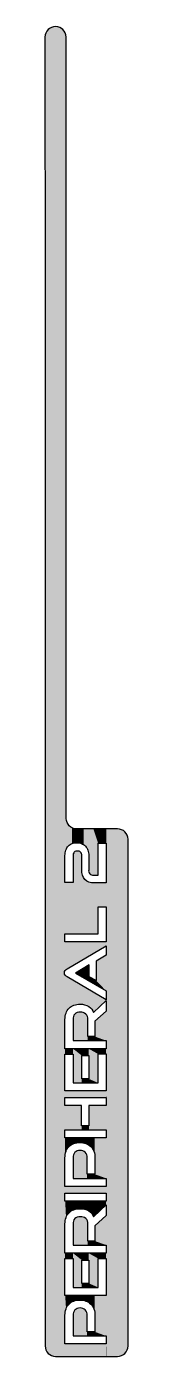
# Model space of a CAD drawing. Extents: x 52 to 235, y -126 to -60.
# Drawn here: x 178.1 to 182, y -125.7 to -61.9 of the extents above; entities that cross this region are included whole.
import ezdxf

# ---------------------------------------------------------------- set-up
doc = ezdxf.new("R2010")
doc.units = 0
doc.layers.add('SEGIG', color=1, linetype='CONTINUOUS')

# ---------------------------------------------------------------- blocks, each defined once
blk = doc.blocks.new('*U1')
at = {"layer": 'SEGIG', "linetype": 'CONTINUOUS'}
for points in [[(178.064, -75.16), (178.054, -62.386), (178.064, -62.337)], [(178.092, -125.321), (178.064, -62.337), (178.092, -62.195)], [(178.064, -75.16), (178.064, -62.337), (178.092, -125.321)], [(178.102, -125.37), (178.092, -62.195), (178.102, -62.18)], [(178.092, -125.321), (178.092, -62.195), (178.102, -125.37)], [(178.2, -125.517), (178.102, -62.18), (178.2, -62.032)], [(178.102, -125.37), (178.102, -62.18), (178.2, -125.517)], [(178.21, -125.532), (178.2, -62.032), (178.21, -62.026)], [(178.2, -125.517), (178.2, -62.032), (178.21, -125.532)], [(178.363, -125.634), (178.21, -62.026), (178.363, -61.924)], [(178.21, -125.532), (178.21, -62.026), (178.363, -125.634)], [(178.372, -125.64), (178.363, -61.924), (178.372, -61.922)], [(178.363, -125.634), (178.363, -61.924), (178.372, -125.64)], [(178.554, -125.676), (178.372, -61.922), (178.554, -61.886)], [(178.372, -125.64), (178.372, -61.922), (178.554, -125.676)], [(178.554, -125.676), (178.554, -61.886), (178.564, -125.678)], [(178.564, -125.678), (178.554, -61.886), (178.564, -61.886)], [(178.564, -125.678), (178.564, -61.886), (178.564, -125.678)], [(178.564, -125.678), (178.564, -61.886), (178.564, -61.886)], [(178.564, -125.678), (178.564, -61.886), (178.756, -125.678)], [(178.756, -125.678), (178.564, -61.886), (178.756, -61.924)], [(178.756, -125.678), (178.756, -61.924), (178.918, -125.678)], [(178.918, -125.678), (178.756, -61.924), (178.918, -62.032)], [(178.918, -125.678), (178.918, -62.032), (178.985, -125.678)], [(178.985, -125.678), (178.918, -62.032), (178.985, -62.132)], [(178.985, -107.278), (178.985, -62.132), (179.011, -107.192)], [(179.011, -105.4), (178.985, -62.132), (179.011, -62.172)], [(179.011, -107.192), (178.985, -62.132), (179.011, -105.789)], [(179.011, -105.789), (178.985, -62.132), (179.011, -105.4)], [(179.011, -105.4), (179.011, -62.172), (179.013, -105.4)], [(179.013, -101.65), (179.011, -62.172), (179.013, -62.175)], [(179.013, -105.4), (179.011, -62.172), (179.013, -102.949)], [(179.013, -102.949), (179.011, -62.172), (179.013, -101.65)], [(179.013, -101.65), (179.013, -62.175), (179.023, -101.517)], [(179.023, -101.517), (179.013, -62.175), (179.023, -62.189)], [(179.023, -101.517), (179.023, -62.189), (179.026, -101.505)], [(179.026, -101.505), (179.023, -62.189), (179.026, -62.194)], [(179.026, -101.505), (179.026, -62.194), (179.056, -101.388)], [(179.056, -101.388), (179.026, -62.194), (179.056, -62.346)], [(179.056, -101.388), (179.056, -62.346), (179.064, -101.371)], [(179.064, -101.371), (179.056, -62.346), (179.064, -62.385)], [(179.064, -101.371), (179.064, -62.385), (179.074, -101.351)], [(179.074, -99.872), (179.064, -62.385), (179.074, -75.16)], [(179.074, -101.351), (179.064, -62.385), (179.074, -99.872)], [(178.064, -125.178), (178.064, -75.16), (178.092, -125.321)], [(179.074, -101.351), (179.074, -99.872), (179.106, -101.284)], [(179.106, -101.284), (179.074, -99.872), (179.106, -100.031)], [(179.106, -101.284), (179.106, -100.031), (179.112, -101.276)], [(179.112, -101.276), (179.106, -100.031), (179.112, -100.063)], [(179.112, -101.276), (179.112, -100.063), (179.174, -101.193)], [(179.174, -101.193), (179.112, -100.063), (179.174, -100.157)], [(179.174, -101.193), (179.174, -100.157), (179.22, -101.154)], [(179.22, -101.154), (179.174, -100.157), (179.22, -100.225)], [(179.22, -101.154), (179.22, -100.225), (179.257, -101.123)], [(179.257, -101.123), (179.22, -100.225), (179.257, -100.25)], [(179.257, -101.123), (179.257, -100.25), (179.353, -101.074)], [(179.353, -101.074), (179.257, -100.25), (179.353, -100.314)], [(179.353, -101.074), (179.353, -100.314), (179.383, -101.066)], [(179.383, -101.066), (179.353, -100.314), (179.383, -100.334)], [(179.383, -101.066), (179.383, -100.334), (179.463, -101.043)], [(179.463, -101.043), (179.383, -100.334), (179.463, -100.35)], [(179.463, -101.043), (179.463, -100.35), (179.574, -101.034)], [(179.574, -101.034), (179.463, -100.35), (179.574, -100.372)], [(179.574, -101.034), (179.574, -100.372), (179.577, -101.034)], [(179.577, -101.034), (179.574, -100.372), (179.577, -100.372)], [(179.577, -101.034), (179.577, -100.372), (179.694, -101.044)], [(179.694, -101.044), (179.577, -100.372), (179.694, -100.372)], [(179.694, -101.044), (179.694, -100.372), (179.807, -101.077)], [(179.807, -101.077), (179.694, -100.372), (179.807, -100.372)], [(179.807, -101.077), (179.807, -100.372), (179.904, -101.128)], [(179.904, -101.128), (179.807, -100.372), (179.904, -100.372)], [(179.904, -101.128), (179.904, -100.372), (179.989, -101.199)], [(179.989, -101.199), (179.904, -100.372), (179.989, -100.372)], [(179.989, -101.199), (179.989, -100.372), (180.059, -101.289)], [(180.059, -101.289), (179.989, -100.372), (180.059, -100.372)], [(180.059, -101.289), (180.059, -100.372), (180.108, -101.392)], [(180.108, -101.392), (180.059, -100.372), (180.108, -100.372)], [(180.108, -101.392), (180.108, -100.372), (180.141, -101.518)], [(180.141, -101.518), (180.108, -100.372), (180.141, -100.372)], [(180.141, -101.518), (180.141, -100.372), (180.151, -101.647)], [(180.151, -101.647), (180.141, -100.372), (180.151, -100.372)], [(180.151, -101.647), (180.151, -100.372), (180.165, -102.471)], [(180.165, -102.471), (180.151, -100.372), (180.165, -100.372)], [(180.165, -102.471), (180.165, -100.372), (180.25, -102.565)], [(180.25, -102.565), (180.165, -100.372), (180.25, -100.372)], [(180.25, -102.565), (180.25, -100.372), (180.373, -102.594)], [(180.373, -102.594), (180.25, -100.372), (180.373, -100.372)], [(180.373, -102.594), (180.373, -100.372), (180.6, -102.594)], [(180.6, -101.065), (180.373, -100.372), (180.6, -100.372)], [(180.6, -102.594), (180.373, -100.372), (180.6, -101.065)], [(180.6, -101.065), (180.6, -100.372), (180.987, -101.065)], [(180.987, -101.065), (180.6, -100.372), (180.987, -100.372)], [(180.987, -101.065), (180.987, -100.372), (180.993, -113.256)], [(180.993, -113.256), (180.987, -100.372), (180.993, -100.372)], [(180.993, -113.256), (180.993, -100.372), (181.534, -125.678)], [(181.534, -125.678), (180.993, -100.372), (181.534, -100.372)], [(181.534, -125.678), (181.534, -100.372), (181.725, -125.64)], [(181.725, -125.64), (181.534, -100.372), (181.725, -100.41)], [(181.725, -125.64), (181.725, -100.41), (181.887, -125.532)], [(181.887, -125.532), (181.725, -100.41), (181.887, -100.518)], [(181.887, -125.532), (181.887, -100.518), (181.996, -125.37)], [(181.996, -125.37), (181.887, -100.518), (181.996, -100.68)], [(181.996, -125.37), (181.996, -100.68), (182.034, -125.178)], [(182.034, -125.178), (181.996, -100.68), (182.034, -100.872)], [(180.987, -102.965), (180.987, -101.065), (180.993, -113.256)], [(179.412, -105.4), (179.4, -101.65), (179.412, -101.565)], [(179.4, -102.949), (179.4, -101.65), (179.412, -105.4)], [(179.455, -105.4), (179.412, -101.565), (179.455, -101.491)], [(179.412, -105.4), (179.412, -101.565), (179.455, -105.4)], [(179.526, -105.4), (179.455, -101.491), (179.526, -101.446)], [(179.455, -105.4), (179.455, -101.491), (179.526, -105.4)], [(179.609, -105.4), (179.526, -101.446), (179.609, -101.434)], [(179.526, -105.4), (179.526, -101.446), (179.609, -105.4)], [(179.609, -105.4), (179.609, -101.434), (179.692, -105.4)], [(179.692, -105.4), (179.609, -101.434), (179.692, -101.446)], [(179.692, -105.4), (179.692, -101.446), (179.763, -105.4)], [(179.763, -105.4), (179.692, -101.446), (179.763, -101.492)], [(179.763, -105.4), (179.763, -101.492), (179.805, -105.4)], [(179.805, -105.4), (179.763, -101.492), (179.805, -101.566)], [(179.805, -105.4), (179.805, -101.566), (179.817, -105.4)], [(179.817, -102.346), (179.805, -101.566), (179.817, -101.65)], [(179.817, -105.4), (179.805, -101.566), (179.817, -102.346)], [(180.151, -102.346), (180.151, -101.647), (180.165, -102.471)], [(179.817, -105.4), (179.817, -102.346), (179.826, -105.4)], [(179.826, -105.4), (179.817, -102.346), (179.826, -102.51)], [(179.826, -105.4), (179.826, -102.51), (179.875, -105.4)], [(179.875, -105.4), (179.826, -102.51), (179.875, -102.667)], [(179.875, -105.4), (179.875, -102.667), (179.962, -105.4)], [(179.962, -105.4), (179.875, -102.667), (179.962, -102.806)], [(179.013, -105.4), (179.013, -102.949), (179.4, -105.4)], [(179.4, -105.4), (179.013, -102.949), (179.4, -102.949)], [(179.4, -105.4), (179.4, -102.949), (179.412, -105.4)], [(179.962, -105.4), (179.962, -102.806), (180.089, -105.4)], [(180.089, -105.4), (179.962, -102.806), (180.089, -102.9)], [(180.089, -105.4), (180.089, -102.9), (180.238, -105.4)], [(180.238, -105.4), (180.089, -102.9), (180.238, -102.955)], [(180.238, -105.4), (180.238, -102.955), (180.397, -105.4)], [(180.397, -105.4), (180.238, -102.955), (180.397, -102.965)], [(180.397, -105.4), (180.397, -102.965), (180.598, -105.4)], [(180.598, -104.107), (180.397, -102.965), (180.598, -102.965)], [(180.598, -105.4), (180.397, -102.965), (180.598, -104.107)], [(180.598, -104.107), (180.598, -102.965), (180.985, -104.107)], [(180.985, -104.107), (180.598, -102.965), (180.985, -102.965)], [(180.985, -104.107), (180.985, -102.965), (180.987, -113.256)], [(180.987, -113.256), (180.985, -102.965), (180.987, -102.965)], [(180.987, -113.256), (180.987, -102.965), (180.993, -113.256)], [(180.985, -105.789), (180.985, -104.107), (180.987, -113.256)], [(179.011, -107.192), (179.011, -105.789), (179.019, -107.168)], [(179.019, -107.168), (179.011, -105.789), (179.019, -105.789)], [(179.019, -107.168), (179.019, -105.789), (179.114, -107.089)], [(179.114, -107.089), (179.019, -105.789), (179.114, -105.789)], [(179.114, -107.089), (179.114, -105.789), (180.985, -105.981)], [(180.985, -105.981), (179.114, -105.789), (180.985, -105.789)], [(180.985, -105.981), (180.985, -105.789), (180.987, -113.256)], [(180.985, -108.148), (180.501, -106.717), (180.985, -106.428)], [(180.985, -106.428), (180.985, -105.981), (180.987, -113.256)], [(180.985, -108.148), (180.985, -106.428), (180.987, -113.256)], [(180.177, -107.469), (179.509, -107.291), (180.177, -106.889)], [(180.501, -107.638), (180.501, -106.717), (180.985, -108.148)], [(178.985, -125.678), (178.985, -107.278), (179.011, -125.678)], [(179.011, -109.509), (178.985, -107.278), (179.011, -107.364)], [(179.011, -125.678), (178.985, -107.278), (179.011, -125.083)], [(179.011, -125.083), (178.985, -107.278), (179.011, -123.705)], [(179.011, -123.705), (178.985, -107.278), (179.011, -122.752)], [(179.011, -122.752), (178.985, -107.278), (179.011, -120.982)], [(179.011, -120.982), (178.985, -107.278), (179.011, -120.726)], [(179.011, -120.726), (178.985, -107.278), (179.011, -119.318)], [(179.011, -119.318), (178.985, -107.278), (179.011, -118.235)], [(179.011, -118.235), (178.985, -107.278), (179.011, -117.845)], [(179.011, -117.845), (178.985, -107.278), (179.011, -117.523)], [(179.011, -117.523), (178.985, -107.278), (179.011, -116.145)], [(179.011, -116.145), (178.985, -107.278), (179.011, -115.193)], [(179.011, -115.193), (178.985, -107.278), (179.011, -114.803)], [(179.011, -114.803), (178.985, -107.278), (179.011, -113.646)], [(179.011, -113.646), (178.985, -107.278), (179.011, -113.256)], [(179.011, -113.256), (178.985, -107.278), (179.011, -112.943)], [(179.011, -112.943), (178.985, -107.278), (179.011, -111.173)], [(179.011, -111.173), (178.985, -107.278), (179.011, -110.917)], [(179.011, -110.917), (178.985, -107.278), (179.011, -109.509)], [(179.011, -109.509), (179.011, -107.364), (179.018, -109.414)], [(179.018, -109.414), (179.011, -107.364), (179.018, -107.388)], [(179.018, -109.414), (179.018, -107.388), (179.023, -109.355)], [(179.023, -109.355), (179.018, -107.388), (179.023, -107.392)], [(179.023, -109.355), (179.023, -107.392), (179.062, -109.206)], [(179.062, -109.206), (179.023, -107.392), (179.062, -107.421)], [(179.062, -109.206), (179.062, -107.421), (179.123, -109.083)], [(179.123, -109.083), (179.062, -107.421), (179.123, -107.467)], [(179.123, -109.083), (179.123, -107.467), (179.125, -109.081)], [(179.125, -109.081), (179.123, -107.467), (179.125, -107.468)], [(179.125, -109.081), (179.125, -107.468), (179.209, -108.976)], [(179.209, -108.976), (179.125, -107.468), (179.209, -107.519)], [(179.209, -108.976), (179.209, -107.519), (179.316, -108.893)], [(179.316, -108.893), (179.209, -107.519), (179.316, -107.582)], [(179.316, -108.893), (179.316, -107.582), (179.438, -108.833)], [(179.438, -108.833), (179.316, -107.582), (179.438, -107.654)], [(179.438, -108.833), (179.438, -107.654), (179.585, -108.796)], [(179.585, -108.796), (179.438, -107.654), (179.585, -107.742)], [(180.177, -107.679), (179.509, -107.291), (180.177, -107.469)], [(179.585, -108.796), (179.585, -107.742), (179.736, -108.784)], [(179.736, -108.784), (179.585, -107.742), (179.736, -107.832)], [(180.177, -107.679), (180.177, -107.469), (180.501, -107.867)], [(180.501, -107.867), (180.177, -107.469), (180.501, -107.638)], [(180.501, -107.867), (180.501, -107.638), (180.985, -108.148)], [(179.736, -108.784), (179.736, -107.832), (179.953, -108.809)], [(179.953, -108.809), (179.736, -107.832), (179.953, -107.961)], [(179.953, -108.809), (179.953, -107.961), (180.154, -108.894)], [(180.154, -108.894), (179.953, -107.961), (180.154, -108.08)], [(180.154, -108.894), (180.154, -108.08), (180.295, -109.017)], [(180.295, -109.017), (180.154, -108.08), (180.295, -108.164)], [(180.295, -109.017), (180.295, -108.164), (180.385, -109.181)], [(180.385, -109.181), (180.295, -108.164), (180.385, -108.217)], [(180.385, -109.181), (180.385, -108.217), (180.985, -108.602)], [(180.985, -108.602), (180.385, -108.217), (180.985, -108.574)], [(180.985, -108.574), (180.985, -108.148), (180.987, -113.256)], [(180.985, -108.602), (180.985, -108.574), (180.987, -113.256)], [(180.985, -109.117), (180.985, -108.602), (180.987, -113.256)], [(179.415, -110.53), (179.398, -109.509), (179.415, -109.375)], [(179.398, -110.53), (179.398, -109.509), (179.415, -110.53)], [(179.482, -110.53), (179.415, -109.375), (179.482, -109.257)], [(179.415, -110.53), (179.415, -109.375), (179.482, -110.53)], [(179.602, -110.53), (179.482, -109.257), (179.602, -109.186)], [(179.482, -110.53), (179.482, -109.257), (179.602, -110.53)], [(179.741, -110.53), (179.602, -109.186), (179.741, -109.169)], [(179.602, -110.53), (179.602, -109.186), (179.741, -110.53)], [(179.741, -110.53), (179.741, -109.169), (179.885, -110.53)], [(179.885, -110.53), (179.741, -109.169), (179.885, -109.186)], [(179.885, -110.53), (179.885, -109.186), (180.012, -110.53)], [(180.012, -110.53), (179.885, -109.186), (180.012, -109.254)], [(180.012, -110.53), (180.012, -109.254), (180.085, -110.53)], [(180.085, -110.53), (180.012, -109.254), (180.085, -109.372)], [(180.085, -110.53), (180.085, -109.372), (180.103, -110.53)], [(180.103, -110.338), (180.085, -109.372), (180.103, -109.509)], [(180.103, -110.53), (180.085, -109.372), (180.103, -110.338)], [(180.985, -110.53), (180.451, -109.604), (180.985, -109.117)], [(180.451, -110.338), (180.451, -109.604), (180.985, -110.53)], [(180.985, -110.53), (180.985, -109.117), (180.987, -113.256)], [(180.103, -110.53), (180.103, -110.338), (180.451, -110.53)], [(180.451, -110.53), (180.103, -110.338), (180.451, -110.338)], [(180.451, -110.53), (180.451, -110.338), (180.985, -110.53)], [(179.011, -111.173), (179.011, -110.917), (179.398, -111.173)], [(179.398, -111.173), (179.011, -110.917), (179.398, -110.917)], [(179.398, -111.173), (179.398, -110.917), (179.815, -112.556)], [(179.815, -111.245), (179.398, -110.917), (179.815, -110.917)], [(179.815, -112.556), (179.398, -110.917), (179.815, -112.364)], [(179.815, -112.364), (179.398, -110.917), (179.815, -111.245)], [(179.815, -111.245), (179.815, -110.917), (180.149, -111.245)], [(180.149, -111.245), (179.815, -110.917), (180.149, -110.917)], [(180.149, -111.245), (180.149, -110.917), (180.598, -112.556)], [(180.598, -111.171), (180.149, -110.917), (180.598, -110.917)], [(180.598, -112.556), (180.149, -110.917), (180.598, -111.171)], [(180.598, -111.171), (180.598, -110.917), (180.985, -111.171)], [(180.985, -111.171), (180.598, -110.917), (180.985, -110.917)], [(180.985, -110.917), (180.985, -110.53), (180.987, -113.256)], [(180.985, -111.171), (180.985, -110.917), (180.987, -113.256)], [(179.398, -112.556), (179.398, -111.173), (179.815, -112.556)], [(180.149, -112.364), (180.149, -111.245), (180.598, -112.556)], [(180.985, -112.943), (180.985, -111.171), (180.987, -113.256)], [(179.815, -112.556), (179.815, -112.364), (180.149, -112.556)], [(180.149, -112.556), (179.815, -112.364), (180.149, -112.364)], [(180.149, -112.556), (180.149, -112.364), (180.598, -112.556)], [(179.011, -113.256), (179.011, -112.943), (180.985, -113.256)], [(180.985, -113.256), (179.011, -112.943), (180.985, -112.943)], [(180.985, -113.256), (180.985, -112.943), (180.987, -113.256)], [(180.993, -113.646), (180.993, -113.256), (181.534, -125.678)], [(179.011, -114.803), (179.011, -113.646), (179.807, -114.803)], [(179.807, -114.614), (179.011, -113.646), (179.807, -113.646)], [(179.807, -114.803), (179.011, -113.646), (179.807, -114.614)], [(180.157, -114.614), (180.157, -113.646), (180.993, -114.803)], [(180.993, -114.803), (180.157, -113.646), (180.993, -113.646)], [(180.993, -114.803), (180.993, -113.646), (181.534, -125.678)], [(179.807, -114.803), (179.807, -114.614), (180.157, -114.803)], [(180.157, -114.803), (179.807, -114.614), (180.157, -114.614)], [(180.157, -114.803), (180.157, -114.614), (180.993, -114.803)], [(180.993, -115.193), (180.993, -114.803), (181.534, -125.678)], [(179.011, -116.145), (179.011, -115.193), (179.023, -115.989)], [(179.023, -115.989), (179.011, -115.193), (179.023, -115.193)], [(179.023, -115.989), (179.023, -115.193), (179.062, -115.838)], [(179.062, -115.838), (179.023, -115.193), (179.062, -115.193)], [(179.062, -115.838), (179.062, -115.193), (179.122, -115.715)], [(179.122, -115.715), (179.062, -115.193), (179.122, -115.193)], [(179.122, -115.715), (179.122, -115.193), (179.206, -115.608)], [(179.206, -115.608), (179.122, -115.193), (179.206, -115.193)], [(179.206, -115.608), (179.206, -115.193), (179.31, -115.524)], [(179.31, -115.524), (179.206, -115.193), (179.31, -115.193)], [(179.31, -115.524), (179.31, -115.193), (179.43, -115.464)], [(179.43, -115.464), (179.31, -115.193), (179.43, -115.193)], [(179.43, -115.464), (179.43, -115.193), (179.574, -115.426)], [(179.574, -115.426), (179.43, -115.193), (179.574, -115.193)], [(179.574, -115.426), (179.574, -115.193), (179.723, -115.415)], [(179.723, -115.415), (179.574, -115.193), (179.723, -115.193)], [(179.723, -115.415), (179.723, -115.193), (179.872, -115.426)], [(179.872, -115.426), (179.723, -115.193), (179.872, -115.193)], [(179.872, -115.426), (179.872, -115.193), (180.017, -115.464)], [(180.017, -115.464), (179.872, -115.193), (180.017, -115.193)], [(180.017, -115.464), (180.017, -115.193), (180.139, -115.524)], [(180.139, -115.524), (180.017, -115.193), (180.139, -115.193)], [(180.139, -115.524), (180.139, -115.193), (180.247, -115.608)], [(180.247, -115.608), (180.139, -115.193), (180.247, -115.193)], [(180.247, -115.608), (180.247, -115.193), (180.334, -115.715)], [(180.334, -115.715), (180.247, -115.193), (180.334, -115.193)], [(180.334, -115.715), (180.334, -115.193), (180.397, -115.838)], [(180.397, -115.838), (180.334, -115.193), (180.397, -115.193)], [(180.397, -115.838), (180.397, -115.193), (180.438, -115.989)], [(180.438, -115.989), (180.397, -115.193), (180.438, -115.193)], [(180.438, -115.989), (180.438, -115.193), (180.451, -116.145)], [(180.451, -116.145), (180.438, -115.193), (180.451, -115.193)], [(180.451, -116.145), (180.451, -115.193), (180.985, -117.136)], [(180.985, -117.136), (180.451, -115.193), (180.985, -115.193)], [(180.985, -117.136), (180.985, -115.193), (180.993, -125.678)], [(180.993, -125.678), (180.985, -115.193), (180.993, -115.193)], [(180.993, -125.678), (180.993, -115.193), (181.534, -125.678)], [(179.417, -117.136), (179.398, -116.145), (179.417, -116.008)], [(179.488, -117.136), (179.417, -116.008), (179.488, -115.888)], [(179.417, -117.136), (179.417, -116.008), (179.488, -117.136)], [(179.602, -117.136), (179.488, -115.888), (179.602, -115.817)], [(179.488, -117.136), (179.488, -115.888), (179.602, -117.136)], [(179.734, -117.136), (179.602, -115.817), (179.734, -115.797)], [(179.602, -117.136), (179.602, -115.817), (179.734, -117.136)], [(179.734, -117.136), (179.734, -115.797), (179.867, -117.136)], [(179.867, -117.136), (179.734, -115.797), (179.867, -115.817)], [(179.867, -117.136), (179.867, -115.817), (179.981, -117.136)], [(179.981, -117.136), (179.867, -115.817), (179.981, -115.888)], [(179.981, -117.136), (179.981, -115.888), (180.054, -117.136)], [(180.054, -117.136), (179.981, -115.888), (180.054, -116.007)], [(180.054, -117.136), (180.054, -116.007), (180.074, -117.136)], [(180.074, -116.944), (180.054, -116.007), (180.074, -116.145)], [(180.074, -117.136), (180.054, -116.007), (180.074, -116.944)], [(179.398, -117.136), (179.398, -116.145), (179.417, -117.136)], [(180.451, -116.944), (180.451, -116.145), (180.985, -117.136)], [(180.074, -117.136), (180.074, -116.944), (180.451, -117.136)], [(180.451, -117.136), (180.074, -116.944), (180.451, -116.944)], [(180.451, -117.136), (180.451, -116.944), (180.985, -117.136)], [(180.985, -117.523), (180.985, -117.136), (180.993, -125.678)], [(179.011, -117.845), (179.011, -117.523), (180.985, -117.845)], [(180.985, -117.845), (179.011, -117.523), (180.985, -117.523)], [(180.985, -117.845), (180.985, -117.523), (180.993, -125.678)], [(180.985, -118.235), (180.985, -117.845), (180.993, -125.678)], [(179.011, -119.318), (179.011, -118.235), (179.023, -119.164)], [(179.023, -119.164), (179.011, -118.235), (179.023, -118.235)], [(179.023, -119.164), (179.023, -118.235), (179.062, -119.015)], [(179.062, -119.015), (179.023, -118.235), (179.062, -118.235)], [(179.062, -119.015), (179.062, -118.235), (179.123, -118.892)], [(179.123, -118.892), (179.062, -118.235), (179.123, -118.235)], [(179.123, -118.892), (179.123, -118.235), (179.209, -118.785)], [(179.209, -118.785), (179.123, -118.235), (179.209, -118.235)], [(179.209, -118.785), (179.209, -118.235), (179.316, -118.701)], [(179.316, -118.701), (179.209, -118.235), (179.316, -118.235)], [(179.316, -118.701), (179.316, -118.235), (179.438, -118.642)], [(179.438, -118.642), (179.316, -118.235), (179.438, -118.235)], [(179.438, -118.642), (179.438, -118.235), (179.585, -118.605)], [(179.585, -118.605), (179.438, -118.235), (179.585, -118.235)], [(179.585, -118.605), (179.585, -118.235), (179.736, -118.593)], [(179.736, -118.593), (179.585, -118.235), (179.736, -118.235)], [(179.736, -118.593), (179.736, -118.235), (179.953, -118.617)], [(179.953, -118.617), (179.736, -118.235), (179.953, -118.235)], [(179.953, -118.617), (179.953, -118.235), (180.154, -118.702)], [(180.154, -118.702), (179.953, -118.235), (180.154, -118.235)], [(180.154, -118.702), (180.154, -118.235), (180.295, -118.826)], [(180.295, -118.826), (180.154, -118.235), (180.295, -118.235)], [(180.295, -118.826), (180.295, -118.235), (180.385, -118.99)], [(180.385, -118.99), (180.295, -118.235), (180.385, -118.235)], [(180.385, -118.99), (180.385, -118.235), (180.985, -118.411)], [(180.985, -118.411), (180.385, -118.235), (180.985, -118.235)], [(180.985, -118.411), (180.985, -118.235), (180.993, -125.678)], [(180.985, -118.926), (180.985, -118.411), (180.993, -125.678)], [(179.415, -120.338), (179.398, -119.318), (179.415, -119.184)], [(179.482, -120.338), (179.415, -119.184), (179.482, -119.066)], [(179.415, -120.338), (179.415, -119.184), (179.482, -120.338)], [(179.602, -120.338), (179.482, -119.066), (179.602, -118.995)], [(179.482, -120.338), (179.482, -119.066), (179.602, -120.338)], [(179.741, -120.338), (179.602, -118.995), (179.741, -118.978)], [(179.602, -120.338), (179.602, -118.995), (179.741, -120.338)], [(179.741, -120.338), (179.741, -118.978), (179.885, -120.338)], [(179.885, -120.338), (179.741, -118.978), (179.885, -118.994)], [(179.885, -120.338), (179.885, -118.994), (180.012, -120.338)], [(180.012, -120.338), (179.885, -118.994), (180.012, -119.063)], [(180.012, -120.338), (180.012, -119.063), (180.085, -120.338)], [(180.085, -120.338), (180.012, -119.063), (180.085, -119.181)], [(180.085, -120.338), (180.085, -119.181), (180.103, -120.338)], [(180.103, -120.146), (180.085, -119.181), (180.103, -119.318)], [(180.103, -120.338), (180.085, -119.181), (180.103, -120.146)], [(180.985, -120.338), (180.451, -119.413), (180.985, -118.926)], [(180.985, -120.338), (180.985, -118.926), (180.993, -125.678)], [(179.398, -120.338), (179.398, -119.318), (179.415, -120.338)], [(180.451, -120.146), (180.451, -119.413), (180.985, -120.338)], [(180.103, -120.338), (180.103, -120.146), (180.451, -120.338)], [(180.451, -120.338), (180.103, -120.146), (180.451, -120.146)], [(180.451, -120.338), (180.451, -120.146), (180.985, -120.338)], [(180.985, -120.726), (180.985, -120.338), (180.993, -125.678)], [(179.011, -120.982), (179.011, -120.726), (179.398, -120.982)], [(179.398, -120.982), (179.011, -120.726), (179.398, -120.726)], [(179.398, -120.982), (179.398, -120.726), (179.815, -122.365)], [(179.815, -121.054), (179.398, -120.726), (179.815, -120.726)], [(179.815, -122.365), (179.398, -120.726), (179.815, -122.173)], [(179.815, -122.173), (179.398, -120.726), (179.815, -121.054)], [(179.398, -122.365), (179.398, -120.982), (179.815, -122.365)], [(179.815, -121.054), (179.815, -120.726), (180.149, -121.054)], [(180.149, -121.054), (179.815, -120.726), (180.149, -120.726)], [(180.149, -121.054), (180.149, -120.726), (180.598, -122.365)], [(180.598, -120.98), (180.149, -120.726), (180.598, -120.726)], [(180.598, -122.365), (180.149, -120.726), (180.598, -120.98)], [(180.149, -122.173), (180.149, -121.054), (180.598, -122.365)], [(180.598, -120.98), (180.598, -120.726), (180.985, -120.98)], [(180.985, -120.98), (180.598, -120.726), (180.985, -120.726)], [(180.985, -120.98), (180.985, -120.726), (180.993, -125.678)], [(180.985, -122.752), (180.985, -120.98), (180.993, -125.678)], [(179.815, -122.365), (179.815, -122.173), (180.149, -122.365)], [(180.149, -122.365), (179.815, -122.173), (180.149, -122.173)], [(180.149, -122.365), (180.149, -122.173), (180.598, -122.365)], [(179.011, -123.705), (179.011, -122.752), (179.023, -123.549)], [(179.023, -123.549), (179.011, -122.752), (179.023, -122.752)], [(179.023, -123.549), (179.023, -122.752), (179.062, -123.397)], [(179.062, -123.397), (179.023, -122.752), (179.062, -122.752)], [(179.062, -123.397), (179.062, -122.752), (179.122, -123.275)], [(179.122, -123.275), (179.062, -122.752), (179.122, -122.752)], [(179.122, -123.275), (179.122, -122.752), (179.206, -123.167)], [(179.206, -123.167), (179.122, -122.752), (179.206, -122.752)], [(179.206, -123.167), (179.206, -122.752), (179.31, -123.083)], [(179.31, -123.083), (179.206, -122.752), (179.31, -122.752)], [(179.31, -123.083), (179.31, -122.752), (179.43, -123.024)], [(179.43, -123.024), (179.31, -122.752), (179.43, -122.752)], [(179.43, -123.024), (179.43, -122.752), (179.574, -122.986)], [(179.574, -122.986), (179.43, -122.752), (179.574, -122.752)], [(179.574, -122.986), (179.574, -122.752), (179.723, -122.974)], [(179.723, -122.974), (179.574, -122.752), (179.723, -122.752)], [(179.723, -122.974), (179.723, -122.752), (179.872, -122.986)], [(179.872, -122.986), (179.723, -122.752), (179.872, -122.752)], [(179.872, -122.986), (179.872, -122.752), (180.017, -123.024)], [(180.017, -123.024), (179.872, -122.752), (180.017, -122.752)], [(180.017, -123.024), (180.017, -122.752), (180.139, -123.083)], [(180.139, -123.083), (180.017, -122.752), (180.139, -122.752)], [(180.139, -123.083), (180.139, -122.752), (180.247, -123.167)], [(180.247, -123.167), (180.139, -122.752), (180.247, -122.752)], [(180.247, -123.167), (180.247, -122.752), (180.334, -123.274)], [(180.334, -123.274), (180.247, -122.752), (180.334, -122.752)], [(180.334, -123.274), (180.334, -122.752), (180.397, -123.397)], [(180.397, -123.397), (180.334, -122.752), (180.397, -122.752)], [(180.397, -123.397), (180.397, -122.752), (180.438, -123.548)], [(180.438, -123.548), (180.397, -122.752), (180.438, -122.752)], [(180.438, -123.548), (180.438, -122.752), (180.451, -123.705)], [(180.451, -123.705), (180.438, -122.752), (180.451, -122.752)], [(180.451, -123.705), (180.451, -122.752), (180.985, -124.696)], [(180.985, -124.696), (180.451, -122.752), (180.985, -122.752)], [(180.985, -124.696), (180.985, -122.752), (180.993, -125.678)], [(179.417, -124.696), (179.398, -123.705), (179.417, -123.567)], [(179.398, -124.696), (179.398, -123.705), (179.417, -124.696)], [(179.488, -124.696), (179.417, -123.567), (179.488, -123.447)], [(179.417, -124.696), (179.417, -123.567), (179.488, -124.696)], [(179.602, -124.696), (179.488, -123.447), (179.602, -123.376)], [(179.488, -124.696), (179.488, -123.447), (179.602, -124.696)], [(179.734, -124.696), (179.602, -123.376), (179.734, -123.356)], [(179.602, -124.696), (179.602, -123.376), (179.734, -124.696)], [(179.734, -124.696), (179.734, -123.356), (179.867, -124.696)], [(179.867, -124.696), (179.734, -123.356), (179.867, -123.377)], [(179.867, -124.696), (179.867, -123.377), (179.981, -124.696)], [(179.981, -124.696), (179.867, -123.377), (179.981, -123.448)], [(179.981, -124.696), (179.981, -123.448), (180.054, -124.696)], [(180.054, -124.696), (179.981, -123.448), (180.054, -123.567)], [(180.054, -124.696), (180.054, -123.567), (180.074, -124.696)], [(180.074, -124.504), (180.054, -123.567), (180.074, -123.705)], [(180.074, -124.696), (180.054, -123.567), (180.074, -124.504)], [(180.451, -124.504), (180.451, -123.705), (180.985, -124.696)], [(180.074, -124.696), (180.074, -124.504), (180.451, -124.696)], [(180.451, -124.696), (180.074, -124.504), (180.451, -124.504)], [(180.451, -124.696), (180.451, -124.504), (180.985, -124.696)], [(180.985, -125.083), (180.985, -124.696), (180.993, -125.678)], [(179.011, -125.678), (179.011, -125.083), (180.985, -125.678)], [(180.985, -125.678), (179.011, -125.083), (180.985, -125.083)], [(180.985, -125.678), (180.985, -125.083), (180.993, -125.678)]]:
    blk.add_solid(points, dxfattribs=at)

msp = doc.modelspace()

# ---------------------------------------------------------------- linework, layer by layer
at = {"layer": 'SEGIG', "flags": 128}
for points in [[(179.574, -100.372, -0.414214), (179.074, -99.872), (179.074, -75.16), (179.064, -62.385, 0.413993), (178.564, -61.886), (178.554, -61.886, 0.414434), (178.054, -62.386), (178.064, -75.16), (178.064, -125.178, 0.414214), (178.564, -125.678), (181.534, -125.678, 0.414214), (182.034, -125.178), (182.034, -100.872, 0.414214), (181.534, -100.372)], [(180.987, -102.965), (180.397, -102.965, -0.216401), (179.962, -102.806, -0.189111), (179.817, -102.346), (179.817, -101.65, 0.192933), (179.763, -101.492, 0.216715), (179.609, -101.434, 0.210995), (179.455, -101.491, 0.198247), (179.4, -101.65), (179.4, -102.949), (179.013, -102.949), (179.013, -101.65, -0.089763), (179.056, -101.388, -0.101367), (179.174, -101.193, -0.112616), (179.353, -101.074, -0.093252), (179.577, -101.034, -0.097887), (179.807, -101.077, -0.105556), (179.989, -101.199, -0.102715), (180.108, -101.392, -0.090908), (180.151, -101.647), (180.151, -102.346, 0.498097), (180.373, -102.594), (180.6, -102.594), (180.6, -101.065), (180.987, -101.065)], [(180.501, -106.717), (180.501, -107.638), (180.177, -107.469), (180.177, -106.889), (179.509, -107.291), (180.985, -108.148), (180.985, -108.574), (179.125, -107.468, -0.124451), (179.018, -107.388, -0.163094), (178.985, -107.278, -0.167537), (179.019, -107.168, -0.103739), (179.114, -107.089), (180.985, -105.981), (180.985, -106.428)], [(180.451, -109.604), (180.451, -110.338), (180.103, -110.338), (180.103, -109.509, 0.212926), (180.012, -109.254, 0.191841), (179.741, -109.169, 0.209351), (179.482, -109.257, 0.195313), (179.398, -109.509), (179.398, -110.53), (180.985, -110.53), (180.985, -110.917), (179.011, -110.917), (179.011, -109.509, -0.090865), (179.062, -109.206, -0.109498), (179.209, -108.976, -0.108029), (179.438, -108.833, -0.088592), (179.736, -108.784, -0.145515), (180.154, -108.894, -0.17494), (180.385, -109.181), (180.985, -108.602), (180.985, -109.117)], [(180.074, -116.944), (180.074, -116.145, 0.206621), (179.981, -115.888, 0.203862), (179.734, -115.797, 0.207432), (179.488, -115.888, 0.202367), (179.398, -116.145), (179.398, -117.136), (180.985, -117.136), (180.985, -117.523), (179.011, -117.523), (179.011, -116.145, -0.089936), (179.062, -115.838, -0.106472), (179.206, -115.608, -0.110123), (179.43, -115.464, -0.090354), (179.723, -115.415, -0.089541), (180.017, -115.464, -0.105318), (180.247, -115.608, -0.107666), (180.397, -115.838, -0.09444), (180.451, -116.145), (180.451, -116.944)], [(180.451, -119.413), (180.451, -120.146), (180.103, -120.146), (180.103, -119.318, 0.212926), (180.012, -119.063, 0.191841), (179.741, -118.978, 0.209351), (179.482, -119.066, 0.195313), (179.398, -119.318), (179.398, -120.338), (180.985, -120.338), (180.985, -120.726), (179.011, -120.726), (179.011, -119.318, -0.090865), (179.062, -119.015, -0.109498), (179.209, -118.785, -0.108029), (179.438, -118.642, -0.088592), (179.736, -118.593, -0.145515), (180.154, -118.702, -0.17494), (180.385, -118.99), (180.985, -118.411), (180.985, -118.926)], [(180.074, -124.504), (180.074, -123.705, 0.206621), (179.981, -123.448, 0.203862), (179.734, -123.356, 0.207432), (179.488, -123.447, 0.202367), (179.398, -123.705), (179.398, -124.696), (180.985, -124.696), (180.985, -125.083), (179.011, -125.083), (179.011, -123.705, -0.089936), (179.062, -123.397, -0.106472), (179.206, -123.167, -0.110123), (179.43, -123.024, -0.090354), (179.723, -122.974, -0.089541), (180.017, -123.024, -0.105318), (180.247, -123.167, -0.107666), (180.397, -123.397, -0.09444), (180.451, -123.705), (180.451, -124.504)]]:
    msp.add_lwpolyline(points, format="xyb", close=True, dxfattribs=at)
for points in [[(179.011, -105.789), (179.011, -105.4), (180.598, -105.4), (180.598, -104.107), (180.985, -104.107), (180.985, -105.789)], [(179.011, -112.943), (179.011, -111.173), (179.398, -111.173), (179.398, -112.556), (180.598, -112.556), (180.598, -111.171), (180.985, -111.171), (180.985, -112.943)], [(179.815, -112.364), (179.815, -111.245), (180.149, -111.245), (180.149, -112.364)], [(180.157, -113.646), (180.157, -114.614), (179.807, -114.614), (179.807, -113.646), (179.011, -113.646), (179.011, -113.256), (180.993, -113.256), (180.993, -113.646)], [(179.011, -115.193), (179.011, -114.803), (180.993, -114.803), (180.993, -115.193)], [(179.011, -118.235), (179.011, -117.845), (180.985, -117.845), (180.985, -118.235)], [(179.011, -122.752), (179.011, -120.982), (179.398, -120.982), (179.398, -122.365), (180.598, -122.365), (180.598, -120.98), (180.985, -120.98), (180.985, -122.752)], [(179.815, -122.173), (179.815, -121.054), (180.149, -121.054), (180.149, -122.173)]]:
    msp.add_lwpolyline(points, close=True, dxfattribs=at)

# ---------------------------------------------------------------- block references
at = {"layer": 'SEGIG'}
msp.add_blockref('*U1', (0, 0), dxfattribs=at)

doc.saveas('drawing.dxf')
